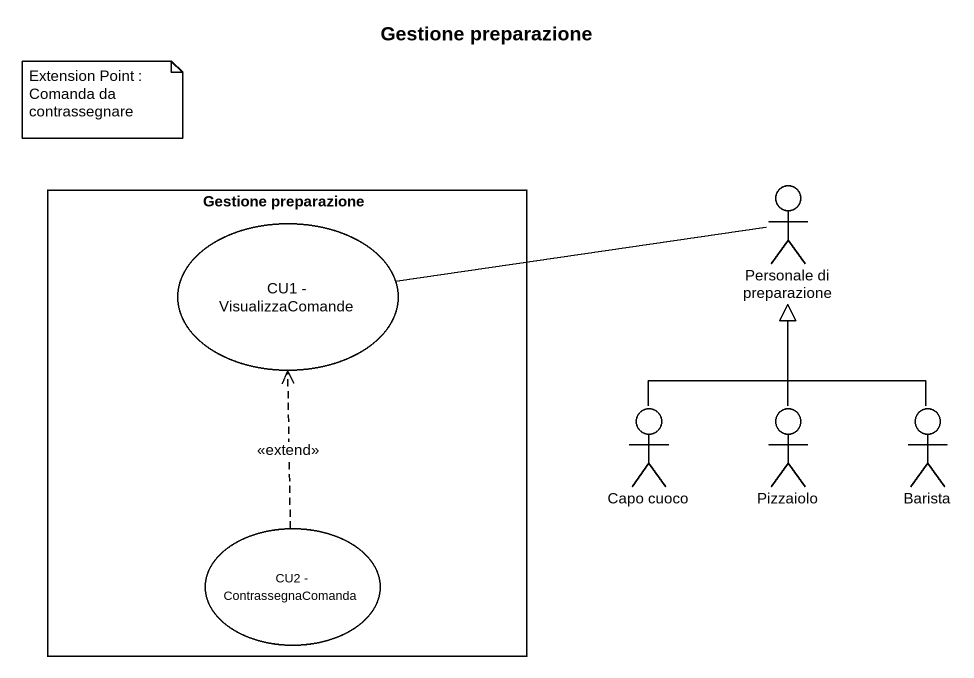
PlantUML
@startuml
title Gestione preparazione
rectangle "Gestione preparazione" as Gestione_preparazione {
  usecase "CU1 - VisualizzaComande" as CU1_VisualizzaComande
  usecase "CU2 - ContrassegnaComanda" as CU2_ContrassegnaComanda
}
actor "Personale di preparazione" as Personale_di_preparazione
actor "Capo cuoco" as Capo_cuoco
actor Pizzaiolo
actor Barista
Personale_di_preparazione -left- CU1_VisualizzaComande
Capo_cuoco -up-|> Personale_di_preparazione
Pizzaiolo -up-|> Personale_di_preparazione
Barista -up-|> Personale_di_preparazione
CU2_ContrassegnaComanda .up.> CU1_VisualizzaComande : <<extend>>
note as N1
  Extension Point : Comanda da contrassegnare
end note
@enduml
